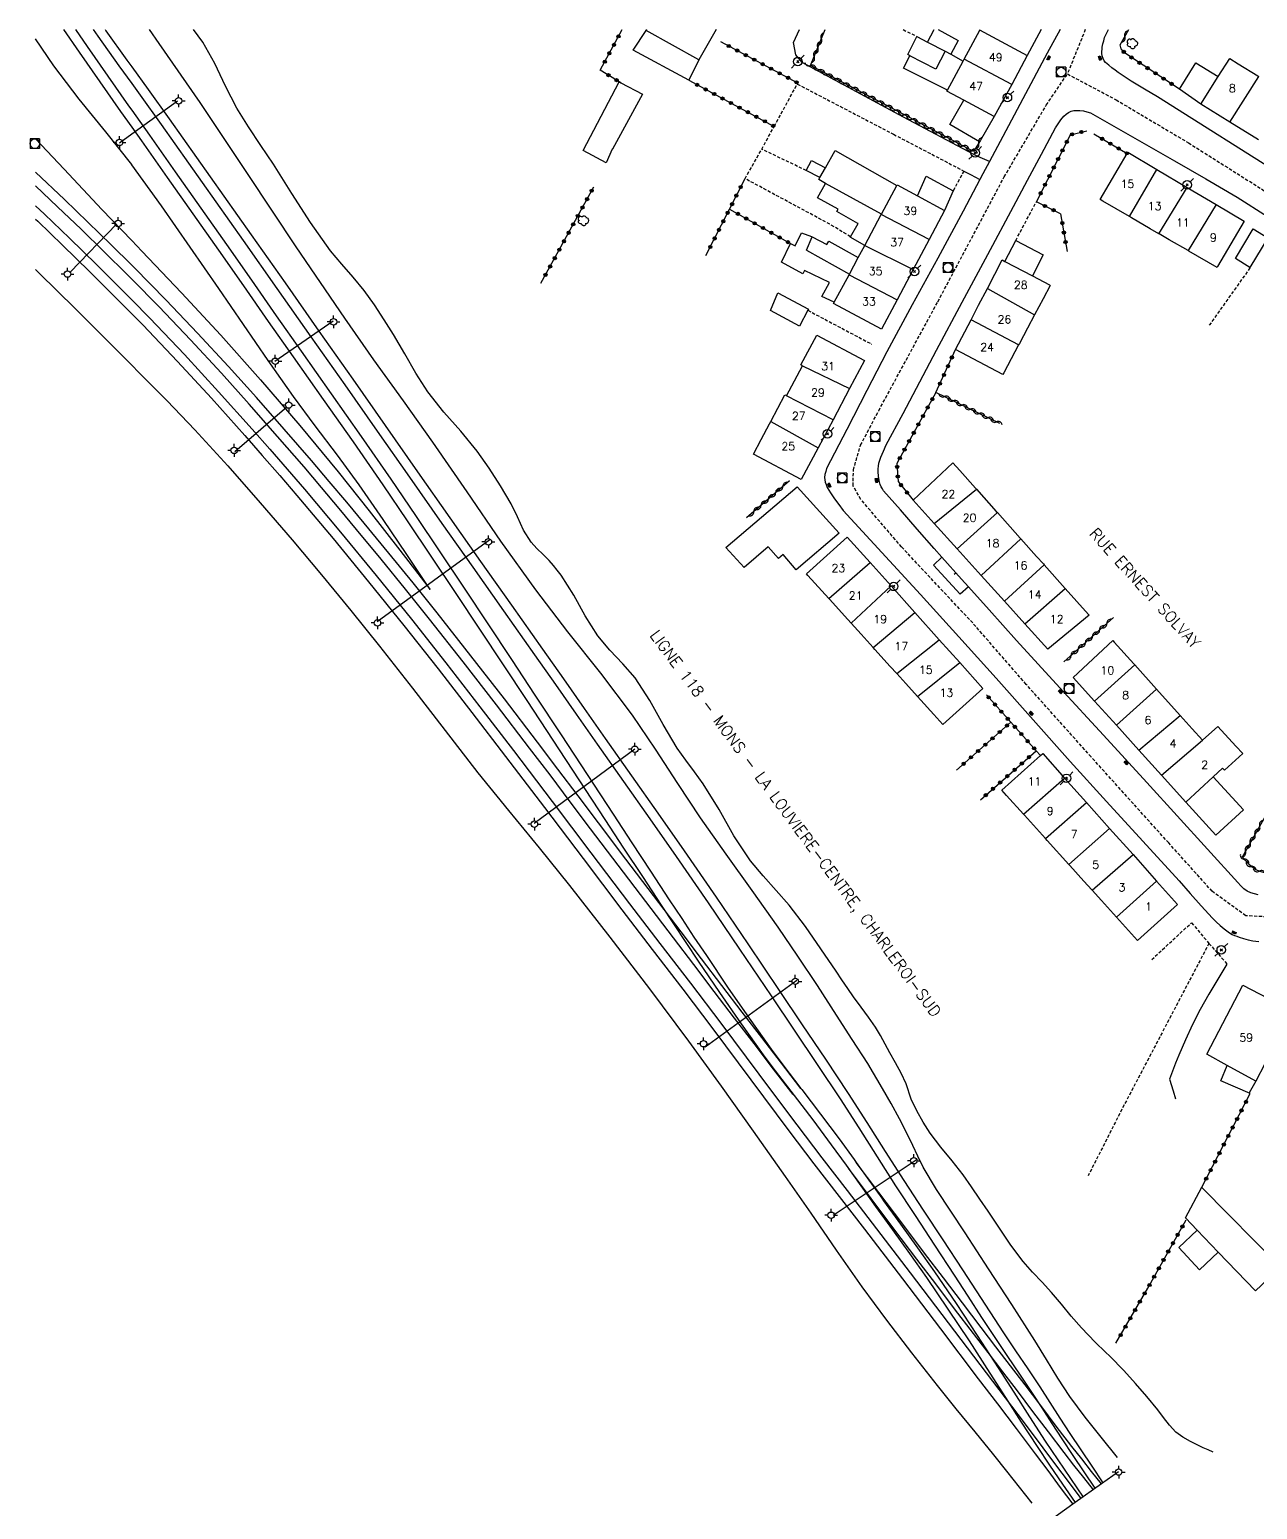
# Model space of a CAD drawing. Header units: millimetres. Extents: x 135999 to 137000, y 128000 to 129000.
# Drawn here: x 135999.1 to 136190.8, y 128768.9 to 129000 of the extents above; entities that cross this region are included whole.
import ezdxf
from ezdxf.enums import TextEntityAlignment as Align

# ---------------------------------------------------------------- set-up
doc = ezdxf.new("R2010")
doc.units = ezdxf.units.MM
doc.linetypes.add('DASHED', pattern=[0.75, 0.5, -0.25])
doc.layers.get('0').update_dxf_attribs({"linetype": 'CONTINUOUS'})
for name, color, linetype in [('W0001', 6, 'DASHED'), ('W0006', 2, 'CONTINUOUS'), ('W0014', 7, 'CONTINUOUS'), ('W0017', 7, 'CONTINUOUS'), ('W0101', 7, 'CONTINUOUS'), ('W0104', 1, 'CONTINUOUS'), ('W0112', 1, 'DASHED'), ('W0211', 2, 'CONTINUOUS'), ('W0214', 2, 'CONTINUOUS'), ('W0300', 7, 'CONTINUOUS'), ('W0310', 3, 'CONTINUOUS'), ('W0323', 7, 'CONTINUOUS'), ('W0330', 7, 'CONTINUOUS'), ('W0333', 7, 'CONTINUOUS'), ('W0401', 7, 'CONTINUOUS'), ('W0420', 7, 'CONTINUOUS'), ('W0473', 7, 'CONTINUOUS'), ('W0610', 7, 'CONTINUOUS'), ('W0611', 7, 'CONTINUOUS'), ('W0700', 7, 'CONTINUOUS'), ('W0989', 7, 'CONTINUOUS'), ('W0991', 7, 'CONTINUOUS'), ('W1102', 7, 'CONTINUOUS')]:
    doc.layers.add(name, color=color, linetype=linetype)
doc.styles.get("Standard").update_dxf_attribs({"font": 'romans.shx', "width": 0.85})

# ---------------------------------------------------------------- blocks, each defined once
blk = doc.blocks.new('T473')
for p, q in [((-0.166667, 0.166667), (0.166667, -0.166667)), ((-0.166667, -0.166667), (0.166667, 0.166667)), ((0.500001, 0.500001), (1.000002, 1.000002)), ((-1.000002, -1.000002), (-0.500001, -0.500001))]:
    blk.add_line(p, q)
blk.add_ellipse((0, 0), major_axis=(0.471405, 0.471405), ratio=1, start_param=5.4977871438, end_param=11.780972451)
blk = doc.blocks.new('T420')
for p, q in [((0.75, 0.75), (-0.75, 0.75)), ((-0.75, 0.75), (-0.75, -0.75)), ((0.75, 0.75), (0.75, -0.75)), ((0.75, -0.75), (-0.75, -0.75))]:
    blk.add_line(p, q)
blk.add_ellipse((0, 0), major_axis=(-0.53, 0.53), ratio=1, start_param=3.926991, end_param=10.210176)
blk = doc.blocks.new('T300')
for p, q in [((-0.8, 0.51), (-0.86, 0.34)), ((-0.86, 0.34), (-0.86, 0.17)), ((-0.86, 0.17), (-0.74, 0.06)), ((-0.69, 0.63), (-0.8, 0.51)), ((-0.8, -0.06), (-0.74, 0.06)), ((-0.74, 0.06), (-0.69, 0.11)), ((-0.57, 0.69), (-0.69, 0.63)), ((-0.46, 0.69), (-0.57, 0.69)), ((-0.29, 0.63), (-0.46, 0.69)), ((-0.29, 0.63), (-0.17, 0.74)), ((-0.23, 0.57), (-0.29, 0.63)), ((-0.17, 0.74), (-0.06, 0.8)), ((-0.06, 0.8), (0.06, 0.8)), ((0.06, 0.8), (0.23, 0.74)), ((0.23, 0.74), (0.34, 0.63)), ((0.34, 0.63), (0.4, 0.51)), ((0.46, 0.46), (0.34, 0.46)), ((0.4, 0.51), (0.4, 0.46)), ((0.57, 0.4), (0.46, 0.46)), ((0.57, 0.4), (0.69, 0.29)), ((0.69, 0.29), (0.74, 0.17)), ((0.74, 0.06), (0.69, -0.17)), ((0.74, 0.17), (0.74, 0.06)), ((-0.8, -0.17), (-0.8, -0.06)), ((-0.8, -0.23), (-0.8, -0.17)), ((-0.74, -0.34), (-0.8, -0.23)), ((-0.69, -0.4), (-0.74, -0.34)), ((-0.51, -0.46), (-0.69, -0.4)), ((-0.4, -0.46), (-0.51, -0.46)), ((-0.4, -0.46), (-0.34, -0.46)), ((-0.34, -0.46), (-0.34, -0.4)), ((-0.34, -0.51), (-0.34, -0.46)), ((-0.29, -0.63), (-0.34, -0.51)), ((-0.17, -0.74), (-0.29, -0.63)), ((-0.06, -0.8), (-0.17, -0.74)), ((0.06, -0.8), (-0.06, -0.8)), ((0.17, -0.74), (0.06, -0.8)), ((0.23, -0.69), (0.17, -0.74)), ((0.29, -0.46), (0.23, -0.46)), ((0.29, -0.63), (0.23, -0.69)), ((0.46, -0.4), (0.29, -0.46)), ((0.34, -0.51), (0.29, -0.63)), ((0.34, -0.51), (0.34, -0.46)), ((0.57, -0.34), (0.46, -0.4)), ((0.63, -0.29), (0.57, -0.34)), ((0.69, -0.17), (0.63, -0.29))]:
    blk.add_line(p, q)
blk = doc.blocks.new('T401')
for p, q in [((-0.3, 0.3), (0, 0.3)), ((-0.3, -0.25), (-0.3, 0.3)), ((-0.3, 0.15), (0, 0.15)), ((-0.3, 0), (0, 0)), ((0, 0.3), (0, -0.25)), ((-0.3, -0.15), (0, -0.15)), ((-0.3, -0.25), (-0.3, -0.3)), ((-0.3, -0.3), (0, -0.3)), ((0, -0.3), (0, -0.25))]:
    blk.add_line(p, q)
blk = doc.blocks.new('T610')
for p, q in [((-0.500001, 0), (-1.000002, 0)), ((0, 0.500001), (0, 1.000002)), ((0.500001, 0), (1.000002, 0)), ((0, -0.500001), (0, -1.000002))]:
    blk.add_line(p, q)
blk.add_ellipse((0, 0), major_axis=(-0.353554, 0.353554), ratio=1, start_param=3.926990817, end_param=10.2101761242)
blk = doc.blocks.new('t323o')
at = {"color": 0, "linetype": 'Continuous'}
for radius in [0.25, 0.15]:
    blk.add_circle((0, 0), radius, dxfattribs=at)
blk = doc.blocks.new('t310o')
at = {"color": 0, "linetype": 'Continuous'}
for centre, start, end in [((-0.5, 0.38), 216.8699, 323.1304), ((0.5, -0.37), 36.8699, 143.1303)]:
    blk.add_arc(centre, 0.625, start, end, dxfattribs=at)

msp = doc.modelspace()

# ---------------------------------------------------------------- linework, layer by layer
at = {"layer": 'W0001'}
for points in [[(136163.91, 129000), (136161.11, 128993.07)], [(136188.95, 128861.62), (136183.72, 128865.43), (136176.93, 128872.98), (136164.81, 128886.43), (136154.68, 128897.75), (136146.32, 128907.34), (136135.22, 128919.2), (136128.85, 128926.64), (136127.64, 128928.75), (136127.7, 128931.23), (136128.82, 128935.1), (136131.64, 128940.48), (136140.88, 128957.51), (136151.25, 128977.01), (136157.81, 128988.2), (136161.11, 128993.07)], [(136161.11, 128993.07), (136168.7, 128989.04), (136180.01, 128982.32), (136193.18, 128974), (136200.93, 128968.94), (136207.48, 128962.46), (136214.07, 128955.33), (136221.18, 128944.96), (136227.11, 128933.08)], [(136248.8, 128889.08), (136236.36, 128881.66), (136220.42, 128874.14), (136207.39, 128867.72), (136197.76, 128863.04), (136193, 128861.4), (136188.95, 128861.62)]]:
    msp.add_lwpolyline(points, dxfattribs=at)
at = {"layer": 'W0006'}
msp.add_lwpolyline([(136145.66, 128912.97), (136144.36, 128911.82), (136140.21, 128916.36), (136141.52, 128917.6)], dxfattribs=at)
at = {"layer": 'W0014'}
for points in [[(136159.98, 129000), (136157.97, 128996.31), (136154.13, 128989.18), (136151.02, 128983.33), (136148.94, 128979.38), (136147.93, 128977.47), (136147.46, 128976.59), (136144.82, 128971.62), (136140.86, 128964.31), (136136.87, 128957.02), (136132.94, 128949.7), (136129.78, 128943.63), (136126.65, 128937.54), (136123.52, 128931.45)], [(136195.64, 128976.58), (136175.2, 128989.49), (136173.13, 128990.71), (136171.05, 128991.94), (136169.06, 128993.28), (136168.55, 128993.66), (136168.06, 128994.04), (136167.56, 128994.43), (136167.32, 128994.65), (136167.07, 128994.87), (136166.86, 128995.12), (136166.68, 128995.48), (136166.55, 128995.88), (136166.48, 128996.29), (136166.48, 128996.6), (136166.52, 128996.92), (136166.56, 128997.24), (136166.66, 128997.76), (136166.78, 128998.27), (136166.91, 128998.78), (136167.54, 129000)], [(136132.39, 128927.98), (136132.22, 128928.3), (136132.04, 128928.62), (136131.89, 128928.94), (136131.7, 128929.59), (136131.6, 128930.26), (136131.57, 128930.94), (136131.58, 128931.39), (136131.62, 128931.83), (136131.69, 128932.27), (136131.98, 128933.25), (136132.41, 128934.19), (136132.83, 128935.13), (136135.44, 128940.07), (136138.05, 128945), (136140.66, 128949.93), (136144.68, 128957.42), (136148.71, 128964.89), (136152.72, 128972.37), (136154.89, 128976.47), (136157.06, 128980.56), (136159.23, 128984.66), (136159.65, 128985.29), (136160.07, 128985.92), (136160.57, 128986.47), (136160.92, 128986.77), (136161.29, 128987.04), (136161.69, 128987.24), (136162.13, 128987.35), (136162.6, 128987.39), (136163.07, 128987.38), (136163.62, 128987.3), (136164.17, 128987.15), (136164.71, 128987), (136169.1, 128984.5), (136173.48, 128982.01), (136177.85, 128979.49), (136182.74, 128976.69), (136187.62, 128973.85), (136192.38, 128970.82)], [(136123.52, 128931.45), (136123.38, 128930.99), (136123.24, 128930.53), (136123.18, 128930.07), (136123.22, 128929.7), (136123.3, 128929.32), (136123.42, 128928.95), (136123.62, 128928.51), (136123.87, 128928.08), (136124.14, 128927.66), (136124.75, 128926.72), (136125.42, 128925.82), (136126.08, 128924.91), (136132.12, 128918.35), (136138.15, 128911.78), (136144.16, 128905.19), (136149.97, 128898.71), (136155.75, 128892.2), (136161.55, 128885.71), (136167.21, 128879.48), (136172.89, 128873.28), (136178.55, 128867.05), (136180.29, 128865.11), (136182.02, 128863.18), (136183.75, 128861.24), (136184.36, 128860.66), (136184.98, 128860.09), (136185.61, 128859.55), (136186, 128859.24), (136186.4, 128858.95), (136186.82, 128858.69), (136187.18, 128858.53), (136187.55, 128858.4), (136187.93, 128858.28), (136188.62, 128858.05), (136189.33, 128857.84), (136190.04, 128857.69), (136190.99, 128857.59)], [(136173.51, 128882.41), (136166.73, 128889.8), (136159.94, 128897.2), (136153.18, 128904.62), (136148.88, 128909.39), (136145.66, 128912.97), (136144.58, 128914.17), (136141.52, 128917.6), (136140.31, 128918.97), (136137.66, 128921.97), (136135.03, 128924.98), (136132.39, 128927.98)], [(136190.88, 128864.89), (136190.3, 128865.03), (136189.73, 128865.21), (136189.2, 128865.45), (136188.67, 128865.84), (136188.18, 128866.31), (136187.7, 128866.79), (136173.51, 128882.41)]]:
    msp.add_lwpolyline(points, dxfattribs=at)
at = {"layer": 'W0017'}
for points in [[(136119.68, 128994.85), (136118.7, 128996.05), (136118.34, 128997.96), (136119.3, 129000)], [(136135.5, 128986.35), (136132.14, 128988.14), (136119.68, 128994.85)], [(136148.94, 128979.38), (136147.47, 128980.05), (136146.52, 128980.48), (136135.5, 128986.35), (136135.5, 128986.35)], [(136144.93, 128977.91), (136146.08, 128977.31), (136146.68, 128977), (136147.46, 128976.59)], [(136186.03, 128854.07), (136184.62, 128851.71), (136183.2, 128849.35), (136181.86, 128846.95), (136180.67, 128844.62), (136179.54, 128842.26), (136178.49, 128839.86), (136177.99, 128838.6), (136177.51, 128837.34), (136177.03, 128836.07), (136177.61, 128834.26), (136178, 128833.03)]]:
    msp.add_lwpolyline(points, dxfattribs=at)
at = {"layer": 'W0101'}
for points in [[(136106.26, 129000), (136103.55, 128995.29), (136095.33, 128999.84), (136095.42, 129000)], [(136145, 128995.4), (136147.42, 128999.9)], [(136147.42, 128999.9), (136147.47, 129000)], [(136157.04, 129000), (136154.84, 128995.93)], [(136149.69, 128986.41), (136144.96, 128988.96), (136142.3, 128990.4), (136142.37, 128990.54), (136144.82, 128995.08), (136145, 128995.4)], [(136154.84, 128995.93), (136152.41, 128991.44)], [(136181.95, 128988.34), (136184.66, 128992.65), (136186.45, 128995.51), (136187.8, 128994.67), (136190.84, 128992.76), (136191, 128992.65)], [(136152.41, 128991.44), (136149.69, 128986.41)], [(136186.48, 128985.54), (136181.95, 128988.34)], [(136190.93, 128982.79), (136186.48, 128985.54)], [(136170.82, 128970.79), (136168.7, 128972.03), (136166.65, 128973.22), (136166.24, 128973.46), (136170.43, 128980.66), (136170.54, 128980.84)], [(136170.54, 128980.84), (136175.06, 128978.16)], [(136175.06, 128978.16), (136179.83, 128975.34)], [(136132.05, 128971.1), (136132.1, 128971.19), (136134.5, 128975.66), (136134.54, 128975.74), (136137.71, 128974.03), (136141.94, 128971.76)], [(136179.83, 128975.34), (136184.33, 128972.67)], [(136129.46, 128966.27), (136132.05, 128971.1)], [(136141.94, 128971.76), (136139.53, 128967.24)], [(136184.33, 128972.67), (136188.7, 128970.08)], [(136175.39, 128968.13), (136174.05, 128968.91), (136171.1, 128970.63), (136170.82, 128970.79)], [(136188.7, 128970.08), (136184.56, 128962.98), (136184.48, 128962.84), (136180.08, 128965.4), (136179.95, 128965.48)], [(136139.53, 128967.24), (136137.02, 128962.52)], [(136179.95, 128965.48), (136177, 128967.19), (136175.45, 128968.1), (136175.39, 128968.13)], [(136127.01, 128961.71), (136127.07, 128961.82), (136128.46, 128964.41), (136129.46, 128966.27)], [(136137.02, 128962.52), (136134.53, 128957.82)], [(136148.62, 128959.57), (136150.93, 128964.02)], [(136150.93, 128964.02), (136151.33, 128963.81), (136155.64, 128961.53), (136158.29, 128960.13), (136158.42, 128960.06), (136157.32, 128957.98), (136155.99, 128955.46)], [(136132.08, 128953.21), (136124.61, 128957.23), (136124.7, 128957.41), (136127.01, 128961.71)], [(136146.06, 128954.67), (136147.25, 128956.95), (136148.62, 128959.57)], [(136134.53, 128957.82), (136134.53, 128957.82), (136132.08, 128953.21)], [(136155.99, 128955.46), (136154.89, 128953.38), (136153.61, 128950.96), (136153.5, 128950.76)], [(136143.65, 128950.03), (136146.06, 128954.67)], [(136119.76, 128947.49), (136119.64, 128947.55), (136119.49, 128947.63), (136121.97, 128952.29), (136129.42, 128948.31)], [(136153.5, 128950.76), (136151.18, 128946.39), (136151.04, 128946.12), (136143.65, 128950.03)], [(136129.42, 128948.31), (136127.1, 128943.93)], [(136117.27, 128942.81), (136119.76, 128947.49)], [(136127.1, 128943.93), (136124.51, 128939.06)], [(136114.8, 128938.82), (136117, 128942.96), (136117.12, 128942.89), (136117.27, 128942.81)], [(136119.54, 128929.72), (136112.07, 128933.7), (136113.29, 128935.98), (136114.61, 128938.46), (136114.8, 128938.82)], [(136124.51, 128939.06), (136122.18, 128934.69)], [(136122.18, 128934.69), (136122.18, 128934.69), (136119.54, 128929.72)], [(136137.01, 128926.53), (136143.23, 128932.33), (136144.3, 128931.14), (136146.78, 128928.37), (136146.9, 128928.24)], [(136146.9, 128928.24), (136150.01, 128924.76), (136150.18, 128924.57)], [(136140.32, 128922.87), (136137.01, 128926.53)], [(136143.89, 128918.92), (136140.32, 128922.87)], [(136150.18, 128924.57), (136153.74, 128920.59), (136153.84, 128920.48)], [(136123.84, 128911.18), (136120.59, 128914.77), (136120.38, 128915.01), (136126.74, 128920.76)], [(136126.74, 128920.76), (136130.32, 128916.76)], [(136153.84, 128920.48), (136153.84, 128920.48), (136156.3, 128917.73), (136157.36, 128916.55), (136157.49, 128916.4), (136157.49, 128916.4)], [(136147.66, 128914.75), (136143.89, 128918.92)], [(136130.32, 128916.76), (136133.59, 128913.11)], [(136157.49, 128916.4), (136160.77, 128912.74)], [(136151.28, 128910.74), (136147.66, 128914.75)], [(136127.35, 128907.3), (136126.31, 128908.45), (136123.99, 128911.01), (136123.84, 128911.18)], [(136133.59, 128913.11), (136137.3, 128908.97)], [(136160.77, 128912.74), (136164.4, 128908.68), (136164.49, 128908.58), (136158.07, 128903.23)], [(136137.3, 128908.97), (136141.1, 128904.72)], [(136154.48, 128907.2), (136151.28, 128910.74)], [(136130.8, 128903.49), (136128.9, 128905.59), (136127.35, 128907.3)], [(136158.07, 128903.23), (136154.48, 128907.2)], [(136141.1, 128904.72), (136144.3, 128901.15)], [(136162.02, 128898.82), (136168.2, 128904.6), (136168.43, 128904.35), (136171.5, 128900.93), (136171.62, 128900.79)], [(136134.46, 128899.44), (136133.45, 128900.56), (136131.05, 128903.21), (136130.8, 128903.49)], [(136137.71, 128895.84), (136135.87, 128897.88), (136134.46, 128899.44)], [(136144.3, 128901.15), (136147.9, 128897.12)], [(136171.62, 128900.79), (136175.04, 128896.98)], [(136165.36, 128895.12), (136162.02, 128898.82)], [(136147.9, 128897.12), (136141.67, 128891.48), (136140.27, 128893.02), (136138.23, 128895.27), (136137.71, 128895.84)], [(136168.76, 128891.36), (136165.36, 128895.12)], [(136175.04, 128896.98), (136178.7, 128892.91)], [(136178.7, 128892.91), (136180.58, 128890.81), (136182.19, 128889.01)], [(136172.25, 128887.49), (136168.76, 128891.36)], [(136182.19, 128889.01), (136184.58, 128891.15), (136187.41, 128888.12), (136188.52, 128886.94), (136185.65, 128884.36), (136185.34, 128884.68), (136183.87, 128883.31), (136179.62, 128879.34)], [(136154.26, 128877.46), (136151.6, 128880.41), (136150.89, 128881.2), (136156.91, 128886.63), (136157.26, 128886.95)], [(136157.26, 128886.95), (136160.67, 128883.12)], [(136175.79, 128883.58), (136172.25, 128887.49)], [(136179.62, 128879.34), (136175.79, 128883.58)], [(136160.67, 128883.12), (136164.08, 128879.3)], [(136164.08, 128879.3), (136167.7, 128875.26)], [(136157.67, 128873.69), (136156.28, 128875.23), (136154.4, 128877.32), (136154.26, 128877.46)], [(136167.7, 128875.26), (136171.36, 128871.16)], [(136161.36, 128869.61), (136157.97, 128873.36), (136157.67, 128873.69)], [(136164.96, 128865.62), (136164.91, 128865.67), (136163.7, 128867.02), (136161.49, 128869.46), (136161.36, 128869.61)], [(136171.36, 128871.16), (136175.04, 128867.04)], [(136168.78, 128861.4), (136166.42, 128864.01), (136164.96, 128865.62)], [(136175.04, 128867.04), (136178.31, 128863.38)], [(136178.31, 128863.38), (136172.07, 128857.75), (136168.78, 128861.4)]]:
    msp.add_lwpolyline(points, dxfattribs=at)
msp.add_lwpolyline([(136182.88, 128839.99), (136188.48, 128850.77), (136196.22, 128846.74), (136196.16, 128846.63), (136190.51, 128835.76), (136186.08, 128838.22)], close=True, dxfattribs=at)
at = {"layer": 'W0104'}
for points in [[(136103.55, 128995.29), (136101.98, 128992.08), (136093.32, 128996.81), (136095.33, 128999.84)], [(136139.28, 128998.06), (136140.33, 129000)], [(136140.95, 129000), (136144.07, 128998.32), (136142.9, 128996.15)], [(136142.02, 128996.64), (136142.9, 128996.15), (136144.82, 128995.08)], [(136142.37, 128990.54), (136135.53, 128993.99), (136136.51, 128995.92)], [(136181.95, 128988.34), (136178.64, 128990.69), (136181.18, 128994.8), (136184.66, 128992.65)], [(136149.69, 128986.41), (136147.49, 128982.63), (136147.4, 128982.48), (136142.76, 128985.18), (136144.96, 128988.96)], [(136129.46, 128966.27), (136127.18, 128967.56), (136127.24, 128967.66), (136128.42, 128969.74), (136128.41, 128969.73), (136125.1, 128971.6), (136125.29, 128971.94), (136122.09, 128973.74), (136123.36, 128975.99), (136122.29, 128976.59), (136122.47, 128976.9), (136123.33, 128978.43), (136124.85, 128981.12), (136134.5, 128975.66)], [(136122.47, 128976.9), (136120.34, 128977.99), (136121.13, 128979.55), (136123.33, 128978.43)], [(136132.1, 128971.19), (136123.36, 128975.99)], [(136137.71, 128974.03), (136139.07, 128977.13), (136143.27, 128974.8), (136141.94, 128971.76)], [(136124.7, 128957.41), (136122.78, 128958.34), (136123.98, 128960.5), (136120.08, 128962.39), (136119.78, 128961.86), (136116.48, 128963.68), (136117.88, 128966.58), (136118.6, 128966.23), (136119.58, 128968.26), (136121.17, 128967.68), (136121.24, 128967.65), (136123.57, 128966.46), (136123.85, 128966.96), (136128.46, 128964.41)], [(136120.38, 128965.54), (136121.24, 128967.65)], [(136151.33, 128963.81), (136153.04, 128967.06), (136157.35, 128964.8), (136155.64, 128961.53)], [(136120.38, 128965.54), (136127.07, 128961.82)], [(136183.87, 128883.31), (136188.6, 128878.13), (136184.3, 128874.21), (136179.62, 128879.34)], [(136189.66, 128833.86), (136185.06, 128835.81), (136186.08, 128838.22)], [(136190.51, 128835.76), (136189.5, 128833.96)], [(136184.67, 128809.1), (136181.75, 128806.34), (136178.49, 128809.79), (136181.38, 128812.52)]]:
    msp.add_lwpolyline(points, dxfattribs=at)
for points in [[(136140.56, 128993.82), (136136.51, 128995.92), (136136.17, 128996.1), (136137.62, 128998.92), (136139.28, 128998.06), (136142.02, 128996.64)], [(136094.78, 128989.9), (136090.07, 128981.35), (136090.05, 128981.32), (136089.1, 128979.21), (136085.49, 128981.11), (136091.14, 128991.82), (136091.21, 128991.78), (136091.36, 128991.7)], [(136192.4, 128967.5), (136189.61, 128962.87), (136187.34, 128964.24), (136190.13, 128968.87), (136192.4, 128967.5)], [(136115.91, 128958.88), (136120.67, 128956.34), (136120.58, 128956.16), (136119.27, 128953.71), (136114.73, 128956.12)], [(136125.47, 128921.36), (136118.78, 128915.65), (136116.75, 128918.03), (136116.01, 128917.4), (136114.37, 128919.2), (136110.63, 128916.01), (136107.8, 128919.1), (136118.89, 128928.57)], [(136190.5, 128803.03), (136184.67, 128809.1), (136181.38, 128812.52), (136179.56, 128814.43), (136182.1, 128819.22), (136182.17, 128819.15), (136194.38, 128806.76)]]:
    msp.add_lwpolyline(points, close=True, dxfattribs=at)
at = {"layer": 'W0112'}
for points in [[(136135.46, 129000), (136137.62, 128998.92)], [(136113.38, 128981.33), (136115.33, 128984.89), (136118.94, 128991.5)], [(136118.94, 128991.5), (136133.95, 128983.66)], [(136133.95, 128983.66), (136144.93, 128977.91), (136143.27, 128974.8)], [(136127.24, 128967.66), (136124.02, 128969.6), (136110.77, 128976.73), (136113.38, 128981.33)], [(136120.34, 128977.99), (136113.38, 128981.33)], [(136153.04, 128967.06), (136156.26, 128973.12)], [(136189.62, 128962.79), (136183.14, 128953.66)], [(136120.58, 128956.16), (136130.58, 128950.86)], [(136174.28, 128854.78), (136180.5, 128860.53), (136183.22, 128857.3), (136169.62, 128831.4), (136164.35, 128821.01)], [(136183.22, 128857.3), (136186.03, 128854.07)]]:
    msp.add_lwpolyline(points, dxfattribs=at)
at = {"layer": 'W0211'}
msp.add_lwpolyline([(136183.87, 128777.86), (136183.1, 128778.2), (136182.32, 128778.53), (136181.56, 128778.88), (136180.33, 128779.5), (136179.13, 128780.17), (136178.04, 128780.96), (136177.03, 128782.04), (136176.14, 128783.26), (136175.25, 128784.48), (136173.52, 128786.55), (136171.74, 128788.58), (136169.93, 128790.58), (136167.73, 128792.82), (136167.04, 128793.48), (136165.47, 128795), (136163.29, 128797.26), (136161.72, 128799.08), (136160.2, 128800.95), (136158.64, 128802.79), (136157.17, 128804.39), (136155.66, 128805.97), (136154.22, 128807.6), (136152.3, 128810.15), (136150.5, 128812.81), (136148.72, 128815.48), (136147.43, 128817.38), (136146.15, 128819.29), (136144.83, 128821.16), (136143.11, 128823.32), (136141.33, 128825.45), (136139.7, 128827.66), (136138.61, 128829.37), (136137.59, 128831.13), (136136.73, 128832.97), (136136.45, 128833.77), (136136.2, 128834.59), (136135.92, 128835.39), (136135.15, 128837.04), (136134.26, 128838.64), (136133.36, 128840.23), (136132.65, 128841.57), (136131.93, 128842.9), (136131.16, 128844.2), (136130.06, 128845.8), (136128.89, 128847.36), (136127.73, 128848.93), (136126.81, 128850.27), (136125.9, 128851.63), (136124.99, 128852.98), (136122.61, 128856.46), (136120.2, 128859.92), (136117.66, 128863.28), (136115.65, 128865.58), (136113.58, 128867.84), (136111.62, 128870.17), (136109.04, 128874.09), (136106.72, 128878.2), (136104.26, 128882.21), (136102.9, 128884.09), (136101.51, 128885.93), (136100.16, 128887.81), (136097.97, 128891.46), (136095.92, 128895.21), (136093.61, 128898.77), (136091.71, 128900.98), (136089.68, 128903.1), (136087.77, 128905.32), (136085.81, 128908.43), (136084.05, 128911.7), (136082.07, 128914.81), (136081.46, 128915.58), (136080.85, 128916.33), (136080.21, 128917.07), (136079.26, 128918.03), (136078.27, 128918.95), (136077.37, 128919.93), (136076.19, 128921.83), (136075.25, 128923.89), (136074.26, 128925.92), (136072.59, 128928.74), (136070.83, 128931.49), (136068.97, 128934.18), (136066.42, 128937.29), (136063.73, 128940.28), (136061.22, 128943.41), (136059.37, 128946.35), (136057.66, 128949.38), (136055.9, 128952.38), (136054.42, 128954.7), (136052.91, 128957.01), (136051.32, 128959.25), (136049.6, 128961.35), (136047.79, 128963.39), (136046.05, 128965.47), (136042.92, 128969.86), (136040.01, 128974.42), (136037.12, 128978.99), (136035.19, 128981.89), (136033.26, 128984.79), (136031.42, 128987.75), (136029.65, 128991.18), (136028, 128994.68), (136026.12, 128998.03), (136024.67, 129000)], dxfattribs=at)
at = {"layer": 'W0214'}
for points in [[(136168.91, 128777.03), (136166.4, 128780.18), (136163.89, 128783.32), (136161.5, 128786.54), (136159.63, 128789.41), (136157.85, 128792.34), (136156.05, 128795.26), (136152.43, 128800.89), (136148.77, 128806.5), (136145.13, 128812.12), (136142.89, 128815.49), (136140.65, 128818.87), (136138.6, 128822.36), (136137.77, 128824.05), (136136.98, 128825.76), (136136.16, 128827.47), (136134.9, 128829.89), (136133.6, 128832.29), (136132.25, 128834.66), (136129.94, 128838.52), (136127.52, 128842.31), (136125.08, 128846.08), (136122.07, 128850.7), (136119.02, 128855.28), (136115.93, 128859.84), (136111.91, 128865.55), (136107.83, 128871.21), (136103.8, 128876.92), (136100.27, 128882.25), (136096.78, 128887.62), (136093.19, 128892.92), (136088.25, 128899.5), (136083.12, 128905.96), (136078.1, 128912.49), (136072.66, 128920.12), (136067.36, 128927.84), (136062.02, 128935.55), (136057.43, 128942), (136052.83, 128948.44), (136048.26, 128954.91), (136040.67, 128966.1), (136033.21, 128977.37), (136025.67, 128988.59), (136019.29, 128997.84), (136017.78, 129000)], [(136000, 128962.52), (136000.57, 128961.98), (136006.17, 128956.44), (136011.74, 128950.87), (136015, 128947.6)], [(136015, 128947.6), (136016.14, 128946.45), (136020.53, 128942.01), (136024.84, 128937.5), (136030, 128931.86), (136035.06, 128926.12), (136040.05, 128920.32), (136044.66, 128914.83), (136049.2, 128909.29), (136053.7, 128903.71), (136058.85, 128897.14), (136063.94, 128890.52), (136069.07, 128883.94), (136073.83, 128878.06), (136078.63, 128872.21), (136083.37, 128866.32), (136089.65, 128858.29), (136095.85, 128850.18), (136101.95, 128842.01), (136107.04, 128835.02), (136112.06, 128827.99), (136117.05, 128820.92), (136121.03, 128815.15), (136124.98, 128809.37), (136129.02, 128803.65), (136132.87, 128798.46), (136136.79, 128793.34), (136140.78, 128788.25), (136143.7, 128784.63), (136146.65, 128781.02), (136149.58, 128777.41), (136151.58, 128774.9), (136153.56, 128772.38), (136155.55, 128769.87)]]:
    msp.add_lwpolyline(points, dxfattribs=at)
at = {"layer": 'W0310'}
for points in [[(136135.55, 128986.73), (136121.01, 128994.4), (136123.27, 129000)], [(136169.35, 128997.64), (136170.7, 129000)], [(136146.47, 128980.98), (136135.55, 128986.73)], [(136147.49, 128982.63), (136146.47, 128980.98)], [(136150.55, 128938.48), (136140.59, 128943.34)], [(136117.71, 128929.53), (136111, 128923.76)], [(136168.3, 128908.19), (136160.55, 128901.25)], [(136203.33, 128873.06), (136192.9, 128868.15), (136192.39, 128868.24), (136191.88, 128868.33), (136191.39, 128868.46), (136190.97, 128868.62), (136190.55, 128868.81), (136190.16, 128869.02), (136189.53, 128869.55), (136188.99, 128870.2), (136188.44, 128870.84), (136196.33, 128884.73)]]:
    msp.add_lwpolyline(points, dxfattribs=at)
at = {"layer": 'W0323'}
for points in [[(136088.16, 128993.67), (136091.6, 129000)], [(136106.92, 128998.14), (136118.95, 128991.7)], [(136178.64, 128990.69), (136170.05, 128996.36), (136169.49, 128996.99), (136169.35, 128997.64)], [(136091.36, 128991.7), (136088.16, 128993.67)], [(136101.98, 128992.08), (136115.33, 128984.89)], [(136156.26, 128973.12), (136161.58, 128983.58), (136164.12, 128984.2)], [(136165.23, 128983.71), (136170.43, 128980.66)], [(136104.67, 128964.71), (136108.35, 128971.97), (136110.77, 128976.73)], [(136078.9, 128960.38), (136087.17, 128975.46)], [(136108.35, 128971.97), (136117.88, 128966.58)], [(136160.05, 128971.25), (136156.26, 128973.12)], [(136160.05, 128971.25), (136161.07, 128965.34)], [(136140.59, 128943.34), (136143.65, 128950.03)], [(136140.59, 128943.34), (136134.49, 128932.25), (136134.67, 128929.45), (136137.01, 128926.53)], [(136148.49, 128896.09), (136152.27, 128891.83), (136143.8, 128884.36), (136143.8, 128884.36)], [(136152.27, 128891.83), (136156.24, 128887.38), (136156.91, 128886.63)], [(136147.55, 128879.73), (136147.55, 128879.73), (136156.24, 128887.38)], [(136182.1, 128819.22), (136187.93, 128830.5), (136189.66, 128833.86)], [(136168.68, 128794.85), (136173.67, 128803.47), (136179.64, 128814.11)]]:
    msp.add_lwpolyline(points, dxfattribs=at)
at = {"layer": 'W0330'}
for points in [[(136015, 128978.91), (136010.97, 128984.04), (136006.82, 128989.14), (136002.83, 128994.35), (136000, 128998.58)], [(136000, 128982.96), (136004.45, 128978.23), (136010.34, 128971.92), (136015, 128967.06)], [(136015, 128967.06), (136016.57, 128965.42), (136022.79, 128958.91), (136028.9, 128952.3), (136035.12, 128945.28), (136041.23, 128938.16), (136047.22, 128930.94), (136052.08, 128924.85), (136056.85, 128918.7), (136061.62, 128912.55), (136057.96, 128918.02), (136054.29, 128923.49), (136050.54, 128928.9), (136047.13, 128933.52), (136043.67, 128938.1), (136040.25, 128942.71), (136036.33, 128948.3), (136032.48, 128953.93), (136028.61, 128959.56), (136024.14, 128966.04), (136019.65, 128972.5), (136015.03, 128978.88), (136015, 128978.91)]]:
    msp.add_lwpolyline(points, dxfattribs=at)
at = {"layer": 'W0333'}
msp.add_lwpolyline([(136143.67, 128915.1), (136143.45, 128914.9)], dxfattribs=at)
at = {"layer": 'W0611'}
for points in [[(136015, 128983.7), (136022.15, 128988.86)], [(136013.08, 128982.32), (136015, 128983.7)], [(136005.39, 128962.13), (136012.64, 128969.61)], [(136046.44, 128954.48), (136037.36, 128948.16)], [(136039.24, 128941.05), (136031.12, 128934.06)], [(136053.34, 128907.57), (136070.93, 128920.38)], [(136093.57, 128887.64), (136077.83, 128876.01)], [(136104.56, 128841.13), (136118.84, 128851.57)], [(136137.66, 128823.53), (136124.55, 128814.78)], [(136169.07, 128774.79), (136166.41, 128772.89), (136162.32, 128769.96), (136161.96, 128769.7), (136156.17, 128765.56)]]:
    msp.add_lwpolyline(points, dxfattribs=at)
at = {"layer": 'W0700'}
for points in [[(136004.37, 129000), (136006.78, 128996.48), (136010.01, 128991.85), (136013.26, 128987.23), (136015, 128984.77)], [(136006.23, 129000), (136008.04, 128997.35), (136011.26, 128992.73), (136014.51, 128988.11), (136015, 128987.42)], [(136009.01, 129000), (136009.73, 128998.96), (136013, 128994.34), (136015, 128991.58)], [(136010.87, 129000), (136010.98, 128999.83), (136014.24, 128995.23), (136015, 128994.19)], [(136015, 128994.19), (136017.56, 128990.65), (136020.87, 128986.05), (136025.14, 128980.02), (136029.39, 128973.98), (136033.64, 128967.94), (136038.94, 128960.43), (136044.23, 128952.91), (136049.52, 128945.39), (136054.57, 128938.18), (136059.61, 128930.96), (136064.67, 128923.75), (136069.49, 128916.92), (136074.33, 128910.1), (136079.16, 128903.26), (136082.42, 128898.61), (136085.67, 128893.96), (136088.92, 128889.31), (136093.04, 128883.47), (136097.18, 128877.62), (136101.29, 128871.75), (136106.27, 128864.51), (136111.2, 128857.23), (136116.11, 128849.95), (136119.72, 128844.6), (136123.33, 128839.23), (136126.9, 128833.83), (136129.81, 128829.32), (136132.68, 128824.79), (136135.56, 128820.28), (136138.6, 128815.63), (136141.65, 128810.99), (136144.71, 128806.33), (136146.85, 128803.03), (136148.99, 128799.74), (136151.15, 128796.46), (136153.02, 128793.66), (136154.92, 128790.86), (136156.8, 128788.04), (136158.38, 128785.6), (136159.94, 128783.17), (136161.51, 128780.75), (136163.21, 128778.19), (136164.93, 128775.64), (136166.65, 128773.08)], [(136015, 128991.58), (136016.32, 128989.76), (136019.62, 128985.16), (136023.89, 128979.14), (136028.14, 128973.1), (136032.39, 128967.06), (136037.69, 128959.55), (136042.98, 128952.03), (136048.27, 128944.51), (136053.32, 128937.3), (136058.36, 128930.08), (136063.42, 128922.87), (136068.25, 128916.04), (136073.08, 128909.21), (136077.91, 128902.38), (136081.17, 128897.73), (136084.41, 128893.08), (136087.67, 128888.43), (136091.8, 128882.58), (136095.93, 128876.74), (136100.03, 128870.88), (136105, 128863.65), (136109.93, 128856.38), (136114.84, 128849.1), (136118.45, 128843.74), (136122.06, 128838.38), (136125.62, 128833), (136128.52, 128828.49), (136131.39, 128823.97), (136134.28, 128819.45), (136137.32, 128814.79), (136140.37, 128810.15), (136143.42, 128805.5), (136145.57, 128802.2), (136147.71, 128798.9), (136149.87, 128795.61), (136151.75, 128792.81), (136153.64, 128790.01), (136155.52, 128787.2), (136157.1, 128784.77), (136158.66, 128782.34), (136160.23, 128779.91), (136161.94, 128777.34), (136163.66, 128774.78), (136165.38, 128772.22)], [(136015, 128987.42), (136017.77, 128983.49), (136021.78, 128977.8), (136025.78, 128972.11), (136029.79, 128966.42), (136033.69, 128960.87), (136037.58, 128955.32), (136041.48, 128949.78), (136046.15, 128943.13), (136050.83, 128936.48), (136055.46, 128929.8), (136059.3, 128924.14), (136063.11, 128918.46), (136066.9, 128912.78), (136070.6, 128907.22), (136074.29, 128901.65), (136077.96, 128896.08), (136082.04, 128889.88), (136086.1, 128883.68), (136090.16, 128877.48), (136093.09, 128873.02), (136096.02, 128868.56), (136098.95, 128864.1)], [(136015, 128984.77), (136016.52, 128982.61), (136020.53, 128976.92), (136024.53, 128971.23), (136028.54, 128965.54), (136032.44, 128959.99), (136036.33, 128954.44), (136040.23, 128948.9), (136044.9, 128942.25), (136049.57, 128935.61), (136054.2, 128928.93), (136058.03, 128923.28), (136061.84, 128917.61), (136065.63, 128911.93), (136069.33, 128906.38), (136073.01, 128900.81), (136076.69, 128895.24), (136080.76, 128889.04), (136084.82, 128882.84), (136088.89, 128876.64), (136091.81, 128872.18), (136094.74, 128867.72), (136097.67, 128863.26)], [(136015, 128963.22), (136011.78, 128966.41), (136008.15, 128969.94), (136004.49, 128973.45), (136000, 128977.73)], [(136015, 128961.05), (136014.3, 128961.76), (136010.71, 128965.32), (136007.09, 128968.84), (136003.44, 128972.34), (136000, 128975.62)], [(136000, 128972.49), (136001.4, 128971.17), (136005.28, 128967.44), (136009.5, 128963.32), (136013.69, 128959.15), (136015, 128957.82)], [(136000, 128970.39), (136000.35, 128970.06), (136004.22, 128966.34), (136008.43, 128962.23), (136012.6, 128958.08), (136015, 128955.63)], [(136043.09, 128932.72), (136038.79, 128937.62), (136034.5, 128942.53), (136030.14, 128947.38), (136025.29, 128952.6), (136020.37, 128957.76), (136015.38, 128962.84), (136015, 128963.22)], [(136041.94, 128931.71), (136037.79, 128936.45), (136033.35, 128941.52), (136029.01, 128946.35), (136024.18, 128951.55), (136019.27, 128956.69), (136015, 128961.05)], [(136015, 128957.82), (136017.83, 128954.94), (136023.25, 128949.24), (136028.57, 128943.45), (136033.82, 128937.6), (136036.55, 128934.49), (136039.27, 128931.37), (136041.96, 128928.22), (136047.61, 128921.52), (136053.19, 128914.74), (136058.69, 128907.91), (136064.05, 128901.11), (136069.34, 128894.26), (136074.61, 128887.4), (136080.67, 128879.44), (136086.7, 128871.46), (136092.74, 128863.49), (136097.49, 128857.29), (136102.25, 128851.08), (136106.99, 128844.85), (136110.95, 128839.54), (136114.88, 128834.23), (136118.84, 128828.94), (136122.75, 128823.83), (136126.7, 128818.73), (136130.64, 128813.62), (136136.58, 128805.83), (136142.5, 128798.04), (136148.42, 128790.24), (136151.38, 128786.34), (136154.35, 128782.44), (136157.3, 128778.53), (136159.27, 128775.89), (136161.23, 128773.25), (136163.19, 128770.62)], [(136015, 128955.63), (136016.73, 128953.88), (136022.13, 128948.19), (136027.44, 128942.42), (136032.67, 128936.59), (136035.4, 128933.49), (136038.11, 128930.37), (136040.8, 128927.23), (136046.44, 128920.54), (136052, 128913.77), (136057.49, 128906.96), (136062.85, 128900.17), (136068.13, 128893.33), (136073.39, 128886.47), (136079.45, 128878.52), (136085.48, 128870.54), (136091.52, 128862.56), (136096.27, 128856.36), (136101.04, 128850.15), (136105.77, 128843.93), (136109.72, 128838.63), (136113.65, 128833.31), (136117.62, 128828.02), (136121.54, 128822.89), (136125.48, 128817.79), (136129.42, 128812.69), (136135.36, 128804.91), (136141.28, 128797.11), (136147.2, 128789.31), (136150.17, 128785.41), (136153.13, 128781.52), (136156.08, 128777.61), (136158.04, 128774.98), (136160, 128772.34), (136161.96, 128769.7)], [(136119.51, 128834.64), (136116.45, 128838.61), (136113.4, 128842.58), (136110.35, 128846.56), (136107.17, 128850.73), (136103.98, 128854.91), (136100.81, 128859.09), (136096.49, 128864.76), (136092.18, 128870.43), (136087.87, 128876.11), (136084.7, 128880.32), (136081.54, 128884.53), (136078.36, 128888.73), (136073.19, 128895.49), (136067.98, 128902.21), (136062.71, 128908.9), (136058.94, 128913.59), (136055.14, 128918.26), (136051.31, 128922.91), (136048.58, 128926.19), (136045.83, 128929.45), (136043.09, 128932.72)], [(136118.3, 128833.71), (136115.24, 128837.68), (136112.19, 128841.65), (136109.14, 128845.63), (136105.95, 128849.8), (136102.77, 128853.98), (136099.59, 128858.16), (136095.27, 128863.84), (136090.96, 128869.51), (136086.65, 128875.19), (136083.48, 128879.4), (136080.32, 128883.61), (136077.14, 128887.8), (136071.98, 128894.55), (136066.78, 128901.27), (136061.52, 128907.94), (136057.75, 128912.63), (136053.95, 128917.29), (136050.13, 128921.93), (136047.41, 128925.2), (136044.66, 128928.47), (136041.92, 128931.74)], [(136097.67, 128863.26), (136099.6, 128860.35), (136101.53, 128857.44), (136103.47, 128854.54), (136106.8, 128849.62), (136110.17, 128844.73), (136113.62, 128839.9), (136114.24, 128839.06), (136114.86, 128838.22), (136115.49, 128837.38), (136118.42, 128833.55), (136121.35, 128829.72), (136124.24, 128825.85), (136126.57, 128822.66), (136128.86, 128819.44), (136131.15, 128816.22), (136133.81, 128812.54), (136136.47, 128808.85), (136139.09, 128805.14), (136142.45, 128800.2), (136145.75, 128795.21), (136149.01, 128790.19), (136151.46, 128786.37), (136153.9, 128782.53), (136156.37, 128778.72), (136158.34, 128775.79), (136160.33, 128772.87), (136162.32, 128769.96)], [(136098.95, 128864.11), (136100.88, 128861.2), (136102.8, 128858.29), (136104.74, 128855.39), (136108.06, 128850.48), (136111.42, 128845.61), (136114.86, 128840.8), (136115.47, 128839.97), (136116.09, 128839.13), (136116.71, 128838.29)], [(136116.7, 128838.31), (136119.51, 128834.64), (136119.63, 128834.48), (136122.57, 128830.64), (136125.48, 128826.76), (136127.81, 128823.55), (136128.13, 128823.1), (136130.11, 128820.33), (136132.13, 128817.49), (136132.39, 128817.11), (136135.05, 128813.43), (136137.72, 128809.74), (136140.35, 128806.01), (136143.72, 128801.05), (136147.03, 128796.04), (136150.3, 128791.02), (136152.75, 128787.19), (136155.18, 128783.36), (136157.65, 128779.56), (136159.6, 128776.65), (136161.6, 128773.73), (136163.58, 128770.82)], [(136165.21, 128771.94), (136163.67, 128773.89), (136162.14, 128775.84), (136160.6, 128777.8), (136158.15, 128781), (136155.73, 128784.22), (136153.32, 128787.42), (136151.03, 128790.41), (136148.74, 128793.39), (136146.45, 128796.38), (136143.5, 128800.25), (136140.55, 128804.13), (136137.6, 128808), (136134.03, 128812.73), (136130.47, 128817.45), (136126.91, 128822.18)], [(136166.41, 128772.89), (136164.88, 128774.84), (136163.34, 128776.78), (136161.81, 128778.74), (136159.37, 128781.93), (136156.96, 128785.14), (136154.53, 128788.35), (136152.25, 128791.34), (136149.96, 128794.32), (136147.67, 128797.31), (136144.71, 128801.18), (136141.77, 128805.05), (136138.82, 128808.93), (136135.25, 128813.65), (136131.69, 128818.37), (136128.13, 128823.1)]]:
    msp.add_lwpolyline(points, dxfattribs=at)
at = {"layer": 'W1102'}
for points in [[(136154.87, 128995.92), (136147.42, 128999.9)], [(136152.41, 128991.44), (136145, 128995.4)], [(136186.48, 128985.54), (136191, 128992.65)], [(136170.82, 128970.79), (136175.06, 128978.16)], [(136175.39, 128968.13), (136179.83, 128975.34)], [(136139.53, 128967.24), (136132.05, 128971.1)], [(136184.33, 128972.67), (136179.95, 128965.48)], [(136129.46, 128966.27), (136137.02, 128962.52)], [(136127.01, 128961.71), (136134.53, 128957.82)], [(136148.62, 128959.57), (136155.99, 128955.46)], [(136153.5, 128950.76), (136146.06, 128954.67)], [(136119.76, 128947.49), (136127.1, 128943.93)], [(136124.51, 128939.06), (136117.27, 128942.81)], [(136114.8, 128938.82), (136122.18, 128934.69)], [(136140.32, 128922.87), (136146.9, 128928.24)], [(136143.89, 128918.92), (136150.18, 128924.57)], [(136147.66, 128914.75), (136153.84, 128920.48)], [(136123.84, 128911.18), (136130.32, 128916.76)], [(136151.28, 128910.74), (136157.49, 128916.4)], [(136127.35, 128907.3), (136133.59, 128913.11)], [(136154.48, 128907.2), (136160.77, 128912.74)], [(136130.8, 128903.49), (136137.3, 128908.97)], [(136134.46, 128899.44), (136141.1, 128904.72)], [(136137.71, 128895.84), (136144.3, 128901.15)], [(136165.36, 128895.12), (136171.62, 128900.79)], [(136168.76, 128891.36), (136175.04, 128896.98)], [(136172.25, 128887.49), (136178.7, 128892.91)], [(136175.79, 128883.58), (136182.19, 128889.01)], [(136154.26, 128877.46), (136160.67, 128883.12)], [(136157.67, 128873.69), (136164.08, 128879.3)], [(136161.36, 128869.61), (136167.7, 128875.26)], [(136164.96, 128865.62), (136171.36, 128871.16)], [(136168.78, 128861.4), (136175.04, 128867.04)]]:
    msp.add_lwpolyline(points, dxfattribs=at)

# ---------------------------------------------------------------- block references
at = {"layer": 'W0300'}
for p, rotation in [((136171.3, 128997.79), 359.9999899820874), ((136085.59, 128970.13), 359.9999899823337)]:
    msp.add_blockref('T300', p, dxfattribs=dict(at, rotation=rotation))
at = {"layer": 'W0310'}
for p, rotation in [((136122.69, 128998.57), 68.00409878558423), ((136170.09, 128998.94), 60.14490436898841), ((136121.56, 128995.79), 68.00409878558423), ((136122.13, 128997.18), 68.00409878558423), ((136121.01, 128994.4), 152.2072492031819), ((136122.34, 128993.7), 152.2072492031819), ((136123.66, 128993), 152.2072492031819), ((136124.99, 128992.3), 152.2072492031819), ((136126.32, 128991.6), 152.2072492031819), ((136127.64, 128990.9), 152.2072492031819), ((136128.97, 128990.2), 152.2072492031819), ((136130.3, 128989.5), 152.2072492031819), ((136131.63, 128988.8), 152.2072492031819), ((136132.95, 128988.1), 152.2072492031819), ((136134.28, 128987.4), 152.2072492031819), ((136135.61, 128986.7), 152.2072492031819), ((136136.88, 128986.03), 152.2072492037005), ((136138.21, 128985.33), 152.2072492037005), ((136139.53, 128984.63), 152.2072492037005), ((136140.86, 128983.94), 152.2072492037005), ((136142.19, 128983.24), 152.2072492037005), ((136143.51, 128982.54), 152.2072492037005), ((136147.26, 128982.26), 238.3037299875152), ((136144.84, 128981.84), 152.2072492037005), ((136146.17, 128981.14), 152.2072492037005), ((136141.94, 128942.69), 154.00583063396), ((136143.29, 128942.03), 154.00583063396), ((136144.63, 128941.37), 154.00583063396), ((136145.98, 128940.71), 154.00583063396), ((136147.33, 128940.06), 154.00583063396), ((136148.68, 128939.4), 154.00583063396), ((136150.03, 128938.74), 154.00583063396), ((136116.69, 128928.65), 220.693273379588), ((136114.41, 128926.69), 220.693273379588), ((136115.55, 128927.67), 220.693273379588), ((136112.14, 128924.74), 220.693273379588), ((136113.27, 128925.72), 220.693273379588), ((136166.14, 128906.25), 221.8517094723366), ((136167.26, 128907.25), 221.8517094723366), ((136162.79, 128903.25), 221.8517094723366), ((136163.91, 128904.25), 221.8517094723366), ((136165.02, 128905.25), 221.8517094723366), ((136161.67, 128902.25), 221.8517094723366), ((136191.14, 128875.6), 60.41617520639497), ((136190.4, 128874.29), 60.41617520639497), ((136188.92, 128871.68), 60.41617520639497), ((136189.66, 128872.99), 60.41617520639497), ((136188.78, 128870.44), 130.4241602475311), ((136189.8, 128869.33), 139.8005881642008), ((136191.08, 128868.58), 159.8001933812129)]:
    msp.add_blockref('t310o', p, dxfattribs=dict(at, rotation=rotation))
at = {"layer": 'W0323'}
for p, rotation in [((136091.02, 128998.94), 61.47658379364304), ((136089.59, 128996.31), 61.47658379364304), ((136090.31, 128997.62), 61.47658379364304), ((136108.24, 128997.43), 331.8598620083205), ((136109.56, 128996.72), 331.8598620083205), ((136169.91, 128996.52), 131.5549135367853), ((136088.88, 128994.99), 61.47658379364304), ((136110.89, 128996.01), 331.8598620083205), ((136112.21, 128995.31), 331.8598620083205), ((136113.53, 128994.6), 331.8598620083205), ((136114.85, 128993.89), 331.8598620083205), ((136171.12, 128995.65), 146.5648671134329), ((136172.38, 128994.82), 146.5648671134329), ((136173.63, 128993.99), 146.5648671134329), ((136089.44, 128992.88), 148.4214774077719), ((136090.71, 128992.1), 148.4214774077719), ((136116.18, 128993.18), 331.8598620083205), ((136117.5, 128992.48), 331.8598620083205), ((136118.82, 128991.77), 331.8598620083205), ((136174.88, 128993.17), 146.5648671134329), ((136176.13, 128992.34), 146.5648671134329), ((136103.3, 128991.37), 331.6905418810057), ((136104.62, 128990.66), 331.6905418810057), ((136105.94, 128989.95), 331.6905418810057), ((136107.26, 128989.24), 331.6905418810057), ((136177.38, 128991.52), 146.5648671134329), ((136108.58, 128988.53), 331.6905418810057), ((136109.9, 128987.81), 331.6905418810057), ((136111.22, 128987.1), 331.6905418810057), ((136112.54, 128986.39), 331.6905418810057), ((136113.86, 128985.68), 331.6905418810057), ((136115.18, 128984.97), 331.6905418810057), ((136161.02, 128982.47), 63.02261482784418), ((136161.83, 128983.64), 13.71112672020947), ((136163.29, 128984), 13.71112672020947), ((136166.53, 128982.95), 329.6429395502184), ((136160.34, 128981.14), 63.02261482784418), ((136167.82, 128982.19), 329.6429395502184), ((136169.12, 128981.43), 329.6429395502184), ((136170.41, 128980.67), 329.6429395502184), ((136158.98, 128978.46), 63.02261482784418), ((136159.66, 128979.8), 63.02261482784418), ((136110.1, 128975.42), 63.0991883657728), ((136157.62, 128975.79), 63.02261482784418), ((136158.3, 128977.13), 63.02261482784418), ((136086.11, 128973.53), 61.26990900705216), ((136086.83, 128974.85), 61.26990900705216), ((136109.42, 128974.08), 63.0991883657728), ((136156.94, 128974.45), 63.02261482784418), ((136084.67, 128970.9), 61.26990900705216), ((136085.39, 128972.22), 61.26990900705216), ((136108.07, 128971.4), 63.09465672896126), ((136108.75, 128972.74), 63.0991883657728), ((136109.66, 128971.23), 330.4985561383094), ((136157.6, 128972.46), 153.8832255379234), ((136158.95, 128971.8), 153.8832255379234), ((136083.95, 128969.58), 61.26990900705216), ((136106.71, 128968.73), 63.09465672896126), ((136107.39, 128970.07), 63.09465672896126), ((136110.96, 128970.49), 330.4985561383094), ((136112.27, 128969.75), 330.4985561383094), ((136113.58, 128969.01), 330.4985561383094), ((136160.31, 128969.78), 279.7356508806865), ((136082.51, 128966.95), 61.26990900705216), ((136083.23, 128968.27), 61.26990900705216), ((136106.03, 128967.39), 63.09465672896126), ((136114.88, 128968.27), 330.4985561383094), ((136116.19, 128967.53), 330.4985561383094), ((136117.49, 128966.8), 330.4985561383094), ((136160.56, 128968.3), 279.7356508806865), ((136160.82, 128966.82), 279.7356508806865), ((136081.06, 128964.32), 61.26990900705216), ((136081.78, 128965.64), 61.26990900705216), ((136105.35, 128966.05), 63.09465672896126), ((136079.62, 128961.69), 61.26990900705216), ((136080.34, 128963.01), 61.26990900705216), ((136143.08, 128948.8), 65.42452960786201), ((136141.84, 128946.07), 65.42452960786201), ((136142.46, 128947.44), 65.42452960786201), ((136141.21, 128944.71), 65.42452960786201), ((136139.29, 128940.98), 241.2110268717257), ((136140.01, 128942.29), 241.2110268717257), ((136138.57, 128939.66), 241.2110268717257), ((136137.12, 128937.03), 241.2110268717257), ((136137.84, 128938.35), 241.2110268717257), ((136135.68, 128934.4), 241.2110268717257), ((136136.4, 128935.72), 241.2110268717257), ((136134.53, 128931.71), 273.5546844926729), ((136134.95, 128933.09), 241.2110268717257), ((136134.62, 128930.21), 273.5546844926729), ((136135.13, 128928.87), 308.7172116456646), ((136136.07, 128927.7), 308.7172116456646), ((136148.81, 128895.72), 311.5800169049576), ((136149.81, 128894.6), 311.5800169049576), ((136150.8, 128893.48), 311.5800169049576), ((136151.8, 128892.36), 311.5800169049576), ((136150.55, 128890.31), 221.3921023845832), ((136151.67, 128891.31), 221.3921023845832), ((136152.91, 128891.11), 311.8115007514841), ((136153.91, 128889.99), 311.8115007514841), ((136148.3, 128888.33), 221.3921023845832), ((136149.42, 128889.32), 221.3921023845832), ((136154.91, 128888.87), 311.8115007514841), ((136155.91, 128887.75), 311.8115007514841), ((136144.92, 128885.35), 221.3921023845832), ((136146.05, 128886.35), 221.3921023845832), ((136147.17, 128887.34), 221.3921023845832), ((136153.99, 128885.4), 41.38001802475713), ((136155.12, 128886.39), 41.38001802475713), ((136151.74, 128883.42), 41.38001802475713), ((136152.87, 128884.41), 41.38001802475713), ((136149.49, 128881.44), 41.38001802475713), ((136150.61, 128882.43), 41.38001802475713), ((136148.36, 128880.44), 41.38001802475713), ((136188.99, 128832.54), 62.66779202989689), ((136187.61, 128829.88), 62.67650940551068), ((136188.3, 128831.21), 62.66779202989689), ((136186.92, 128828.55), 62.67650940551068), ((136185.54, 128825.88), 62.67650940551068), ((136186.23, 128827.21), 62.67650940551068), ((136184.17, 128823.22), 62.67650940551068), ((136184.85, 128824.55), 62.67650940551068), ((136182.79, 128820.55), 62.67650940551068), ((136183.48, 128821.88), 62.67650940551068), ((136178.33, 128811.79), 60.70853788112482), ((136179.07, 128813.09), 60.70853788112482), ((136176.86, 128809.17), 60.70853788112482), ((136177.6, 128810.48), 60.70853788112482), ((136176.13, 128807.86), 60.70853788112482), ((136174.66, 128805.25), 60.70853788112482), ((136175.4, 128806.55), 60.70853788112482), ((136173.18, 128802.64), 59.94712584207492), ((136173.93, 128803.94), 60.70853788112482), ((136171.68, 128800.04), 59.94712584207492), ((136172.43, 128801.34), 59.94712584207492), ((136170.18, 128797.44), 59.94712584207492), ((136170.93, 128798.74), 59.94712584207492), ((136169.43, 128796.14), 59.94712584207492)]:
    msp.add_blockref('t323o', p, dxfattribs=dict(at, rotation=rotation))
at = {"layer": 'W0401'}
for p, rotation in [((136158.04, 128995.62), 151.6762660125113), ((136166.34, 128995.62), 17.48445463461957), ((136131.46, 128929.63), 8.485243271020892), ((136123.8, 128928.76), 204.2117451835533), ((136160.16, 128896.73), 42.55324330380401), ((136155.34, 128893.1), 221.6007237914887), ((136170.39, 128885.61), 42.54518368058338), ((136187.07, 128858.85), 246.1705329908579)]:
    msp.add_blockref('T401', p, dxfattribs=dict(at, rotation=rotation))
at = {"layer": 'W0420', "rotation": 359.9999899820874}
for p in [(136160.13, 128993.36), (135999.88, 128982.2), (136142.45, 128962.82), (136131.09, 128936.41), (136125.94, 128929.96), (136161.36, 128897.08)]:
    msp.add_blockref('T420', p, dxfattribs=at)
at = {"layer": 'W0473'}
msp.add_blockref('T473', (136119.01, 128995), dxfattribs=at)
at = {"layer": 'W0473', "rotation": 359.9999899820874}
for p in [(136151.74, 128989.41), (136146.72, 128980.74), (136179.82, 128975.77), (136137.22, 128962.22), (136123.66, 128936.86), (136133.98, 128913.05), (136160.98, 128883.08), (136185.14, 128856.29)]:
    msp.add_blockref('T473', p, dxfattribs=at)
at = {"layer": 'W0610', "rotation": 359.9999899820874}
for p in [(136022.33, 128988.88), (136013.09, 128982.38), (136012.88, 128969.72), (136004.98, 128961.82), (136046.52, 128954.36), (136037.42, 128948.21), (136039.52, 128941.37), (136031, 128934.29), (136070.7, 128920.01), (136053.37, 128907.35), (136093.57, 128887.62), (136077.88, 128875.92), (136118.62, 128851.37), (136104.3, 128841.62), (136137.13, 128823.36), (136124.22, 128814.85), (136169.12, 128774.73)]:
    msp.add_blockref('T610', p, dxfattribs=at)

# ---------------------------------------------------------------- texts
at = {"layer": 'W0989'}
for s, rotation, p in [('RUE ERNEST SOLVAY', 312.1652, (136173.23, 128912.78)), ('LIGNE 118 - MONS - LA LOUVIERE-CENTRE, CHARLEROI-SUD', 306.5229, (136118.68, 128876.02))]:
    msp.add_text(s, height=1.75, rotation=rotation, dxfattribs=at).set_placement(p, align=Align.MIDDLE_CENTER)
at = {"layer": 'W0991'}
for s, p in [('49', (136149.92, 128995.67)), ('47', (136146.86, 128991.15)), ('8', (136186.86, 128990.86)), ('15', (136170.49, 128975.9)), ('39', (136136.59, 128971.68)), ('13', (136174.73, 128972.44)), ('11', (136179.14, 128969.85)), ('37', (136134.52, 128966.78)), ('9', (136183.9, 128967.52)), ('35', (136131.16, 128962.29)), ('28', (136153.83, 128960.15)), ('33', (136130.12, 128957.55)), ('26', (136151.28, 128954.75)), ('24', (136148.58, 128950.43)), ('31', (136123.74, 128947.44)), ('29', (136122.16, 128943.32)), ('27', (136119.16, 128939.66)), ('25', (136117.52, 128934.93)), ('22', (136142.53, 128927.46)), ('20', (136145.84, 128923.77)), ('18', (136149.43, 128919.78)), ('23', (136125.35, 128915.9)), ('16', (136153.8, 128916.32)), ('21', (136128.05, 128911.62)), ('14', (136156.01, 128911.77)), ('19', (136131.88, 128907.93)), ('12', (136159.44, 128907.95)), ('17', (136135.18, 128903.7)), ('15', (136139, 128900.02)), ('10', (136167.35, 128899.93)), ('13', (136142.22, 128896.44)), ('8', (136170.2, 128896.06)), ('6', (136173.69, 128892.18)), ('4', (136177.6, 128888.53)), ('2', (136182.55, 128885.2)), ('11', (136155.98, 128882.59)), ('9', (136158.41, 128877.97)), ('7', (136162.18, 128874.34)), ('5', (136165.53, 128869.59)), ('3', (136169.63, 128866.05)), ('1', (136173.76, 128863.05)), ('59', (136189.03, 128842.59))]:
    msp.add_text(s, height=1.25, dxfattribs=at).set_placement(p, align=Align.MIDDLE_CENTER)

doc.saveas('drawing.dxf')
